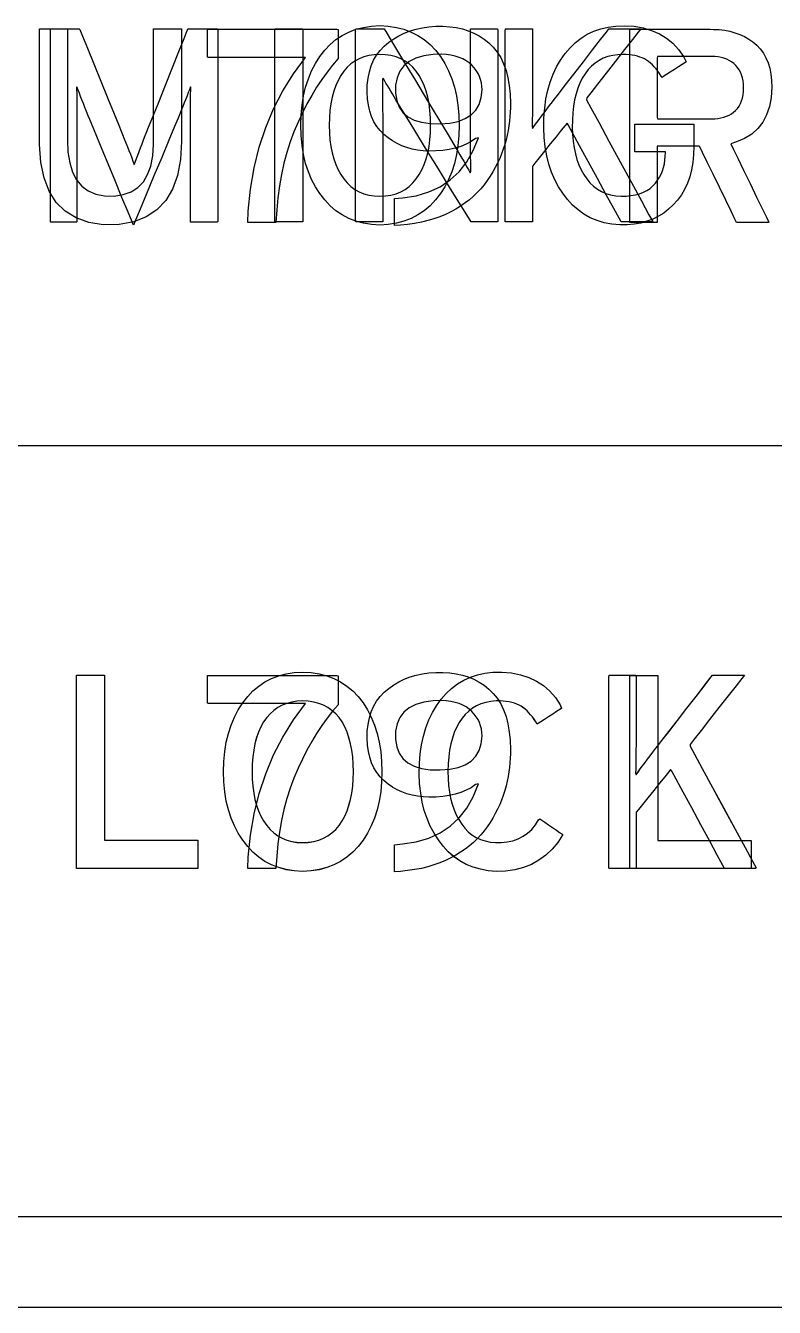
# Model space of a CAD drawing. Extents: x 1 to 47.7, y 0.2 to 35.
# Drawn here: x 23.194 to 23.57, y 8.656 to 9.301 of the extents above; entities that cross this region are included whole.
import ezdxf

# ---------------------------------------------------------------- set-up
doc = ezdxf.new("R2010")
doc.units = 0
doc.header["$MEASUREMENT"] = 0
for name, color, linetype in [('4_1__5U__UP_TO_TWO_IO_BOAR', 7, 'CONTINUOUS'), ('4_2__5U__FRONT_PANEL_W_24_', 7, 'CONTINUOUS'), ('5_1___24__TARGET_LEDS___12', 7, 'CONTINUOUS')]:
    doc.layers.add(name, color=color, linetype=linetype)

msp = doc.modelspace()

# ---------------------------------------------------------------- linework, layer by layer
at = {"layer": '4_1__5U__UP_TO_TWO_IO_BOAR'}
for points in [[(23.3509, 9.28446), (23.34803, 9.28115), (23.34526, 9.27763), (23.34259, 9.27393), (23.34001, 9.27003), (23.33754, 9.26593), (23.33516, 9.26165), (23.33288, 9.25717), (23.3307, 9.25249), (23.32861, 9.2476), (23.32672, 9.24252), (23.32504, 9.23725), (23.32358, 9.23182), (23.32233, 9.2262), (23.32131, 9.22041), (23.3205, 9.21445), (23.31991, 9.20831), (23.31954, 9.202), (23.31899, 9.202), (23.31755, 9.202), (23.31547, 9.202), (23.31305, 9.202), (23.31056, 9.202), (23.30828, 9.202), (23.30648, 9.202), (23.30545, 9.202), (23.30561, 9.20772), (23.30673, 9.21884), (23.30857, 9.22955), (23.31111, 9.23984), (23.31437, 9.24972), (23.31833, 9.25918), (23.323, 9.26823), (23.32838, 9.27686), (23.33447, 9.28507), (23.33258, 9.28507), (23.32756, 9.28507), (23.32037, 9.28507), (23.31198, 9.28507), (23.30334, 9.28507), (23.29543, 9.28507), (23.2892, 9.28507), (23.28563, 9.28507), (23.28514, 9.28522), (23.28514, 9.28624), (23.28514, 9.28802), (23.28514, 9.29028), (23.28514, 9.29275), (23.28514, 9.29515), (23.28514, 9.29721), (23.28514, 9.29864), (23.28514, 9.29918), (23.28765, 9.29918), (23.29434, 9.29918), (23.30393, 9.29918), (23.31512, 9.29918), (23.32663, 9.29918), (23.33718, 9.29918), (23.34548, 9.29918), (23.35024, 9.29918), (23.3509, 9.29903), (23.3509, 9.29797), (23.3509, 9.29611), (23.3509, 9.29375), (23.3509, 9.29117), (23.3509, 9.28867), (23.3509, 9.28653), (23.3509, 9.28503)], [(23.43761, 9.26199), (23.43757, 9.25977), (23.43747, 9.25752), (23.43729, 9.25526), (23.43704, 9.25297), (23.43672, 9.25067), (23.43633, 9.24834), (23.43586, 9.246), (23.43533, 9.24363), (23.4347, 9.24125), (23.43394, 9.23887), (23.43308, 9.23652), (23.43212, 9.23421), (23.43105, 9.23193), (23.42989, 9.22967), (23.42862, 9.22745), (23.42726, 9.22525), (23.42579, 9.22309), (23.42424, 9.22098), (23.42259, 9.21898), (23.42082, 9.21706), (23.41892, 9.21522), (23.41689, 9.21348), (23.41474, 9.21183), (23.41246, 9.21026), (23.41006, 9.20878), (23.40753, 9.20739), (23.40485, 9.20608), (23.40202, 9.2049), (23.39906, 9.20385), (23.39595, 9.20294), (23.39271, 9.20216), (23.38933, 9.20152), (23.3858, 9.20101), (23.38214, 9.20063), (23.37923, 9.20047), (23.37923, 9.20119), (23.37923, 9.20268), (23.37923, 9.20471), (23.37923, 9.20702), (23.37923, 9.20935), (23.37923, 9.21146), (23.37923, 9.21311), (23.37923, 9.21403), (23.38323, 9.21441), (23.39017, 9.2155), (23.39649, 9.21736), (23.40219, 9.22), (23.40728, 9.2234), (23.41174, 9.22756), (23.41557, 9.2325), (23.41879, 9.2382), (23.42139, 9.24468), (23.41996, 9.24427), (23.4177, 9.24274), (23.41523, 9.24141), (23.41258, 9.2403), (23.40973, 9.23941), (23.40669, 9.23872), (23.40346, 9.23825), (23.40003, 9.23799), (23.39652, 9.23794), (23.3936, 9.23807), (23.39077, 9.2384), (23.38805, 9.23893), (23.38542, 9.23966), (23.3829, 9.24059), (23.38048, 9.24172), (23.37816, 9.24304), (23.37594, 9.24457), (23.37383, 9.24629), (23.37193, 9.24822), (23.37027, 9.25037), (23.36886, 9.25272), (23.36769, 9.25527), (23.36675, 9.25804), (23.36607, 9.26101), (23.36562, 9.26419), (23.36541, 9.26758), (23.3655, 9.27117), (23.36589, 9.2746), (23.36655, 9.27782), (23.36749, 9.28082), (23.3687, 9.28362), (23.3702, 9.2862), (23.37197, 9.28857), (23.37402, 9.29073), (23.37634, 9.29268), (23.37878, 9.29444), (23.38137, 9.29599), (23.38411, 9.29731), (23.387, 9.29843), (23.39003, 9.29932), (23.39321, 9.3), (23.39653, 9.30046), (23.40001, 9.3007), (23.40357, 9.30072), (23.40697, 9.30051), (23.41023, 9.30006), (23.41334, 9.29937), (23.4163, 9.29844), (23.41911, 9.29727), (23.42178, 9.29587), (23.4243, 9.29422), (23.42667, 9.29234), (23.4289, 9.29018), (23.43089, 9.28771), (23.43262, 9.28494), (23.43409, 9.28187), (23.43531, 9.2785), (23.43627, 9.27483), (23.43697, 9.27085), (23.43742, 9.26657)], [(23.56911, 9.27013), (23.56875, 9.26497), (23.56785, 9.2603), (23.56642, 9.25612), (23.56446, 9.25243), (23.56196, 9.24923), (23.55893, 9.24652), (23.55536, 9.2443), (23.55126, 9.24257), (23.54847, 9.24152), (23.54966, 9.23907), (23.55191, 9.23443), (23.55485, 9.22834), (23.55814, 9.22155), (23.56141, 9.21479), (23.56431, 9.2088), (23.56647, 9.20433), (23.56754, 9.20212), (23.56727, 9.202), (23.56591, 9.202), (23.56375, 9.202), (23.56112, 9.202), (23.5583, 9.202), (23.55561, 9.202), (23.55335, 9.202), (23.55182, 9.202), (23.55131, 9.20201), (23.5505, 9.20368), (23.54857, 9.20767), (23.54586, 9.21325), (23.54273, 9.21971), (23.53952, 9.22633), (23.53657, 9.2324), (23.53425, 9.2372), (23.53288, 9.24001), (23.5325, 9.24045), (23.53106, 9.24045), (23.52849, 9.24045), (23.52518, 9.24045), (23.52153, 9.24045), (23.51793, 9.24045), (23.51478, 9.24045), (23.51248, 9.24045), (23.51142, 9.24045), (23.51139, 9.23948), (23.51139, 9.23606), (23.51139, 9.23084), (23.51139, 9.22455), (23.51139, 9.2179), (23.51139, 9.21161), (23.51139, 9.20639), (23.51139, 9.20297), (23.51138, 9.202), (23.51069, 9.202), (23.50919, 9.202), (23.50715, 9.202), (23.50481, 9.202), (23.50244, 9.202), (23.50029, 9.202), (23.49862, 9.202), (23.49768, 9.202), (23.49757, 9.20311), (23.49757, 9.21022), (23.49757, 9.22235), (23.49757, 9.23769), (23.49757, 9.25442), (23.49757, 9.27075), (23.49757, 9.28485), (23.49757, 9.29492), (23.49757, 9.29915), (23.49885, 9.29918), (23.50273, 9.29918), (23.50847, 9.29918), (23.51529, 9.29918), (23.52242, 9.29918), (23.5291, 9.29918), (23.53456, 9.29918), (23.53802, 9.29918), (23.53966, 9.29917), (23.54253, 9.29903), (23.5453, 9.2987), (23.54795, 9.29819), (23.55049, 9.29749), (23.55291, 9.2966), (23.55523, 9.29553), (23.55743, 9.29427), (23.55952, 9.29282), (23.56149, 9.29117), (23.56325, 9.28929), (23.56478, 9.28719), (23.56607, 9.28488), (23.56714, 9.28236), (23.56798, 9.27962), (23.56858, 9.27667), (23.56896, 9.27351)], [(23.42324, 9.2688), (23.42316, 9.27058), (23.42292, 9.27228), (23.42252, 9.27392), (23.42196, 9.27549), (23.42124, 9.27699), (23.42036, 9.27842), (23.41932, 9.27979), (23.41812, 9.28108), (23.41676, 9.28229), (23.41523, 9.28336), (23.41355, 9.28428), (23.41171, 9.28504), (23.40971, 9.28566), (23.40754, 9.28613), (23.40522, 9.28644), (23.40274, 9.28661), (23.39861, 9.28648), (23.39397, 9.28582), (23.38998, 9.28465), (23.38664, 9.28297), (23.38394, 9.28078), (23.3819, 9.27807), (23.38051, 9.27486), (23.37976, 9.27114), (23.3797, 9.26703), (23.38032, 9.26331), (23.38157, 9.2601), (23.38343, 9.2574), (23.38592, 9.25522), (23.38903, 9.25356), (23.39276, 9.25241), (23.39711, 9.25178), (23.40209, 9.25165), (23.40697, 9.25201), (23.4112, 9.25287), (23.4148, 9.25425), (23.41776, 9.25614), (23.42009, 9.25854), (23.42178, 9.26145), (23.42283, 9.26487)], [(23.55488, 9.26972), (23.55479, 9.27152), (23.55459, 9.27321), (23.55427, 9.27478), (23.55384, 9.27625), (23.55329, 9.2776), (23.55263, 9.27885), (23.55185, 9.27998), (23.55096, 9.28101), (23.54995, 9.28195), (23.54884, 9.28279), (23.54764, 9.28352), (23.54636, 9.28413), (23.54498, 9.28463), (23.54352, 9.28501), (23.54197, 9.28528), (23.54033, 9.28544), (23.53883, 9.28548), (23.53747, 9.28548), (23.53443, 9.28548), (23.53025, 9.28548), (23.52547, 9.28548), (23.52066, 9.28548), (23.51636, 9.28548), (23.51312, 9.28548), (23.51149, 9.28548), (23.51139, 9.28484), (23.51139, 9.28212), (23.51139, 9.27783), (23.51139, 9.27259), (23.51139, 9.26704), (23.51139, 9.26181), (23.51139, 9.25751), (23.51139, 9.25479), (23.51149, 9.25415), (23.51312, 9.25415), (23.51636, 9.25415), (23.52066, 9.25415), (23.52547, 9.25415), (23.53025, 9.25415), (23.53443, 9.25415), (23.53747, 9.25415), (23.53883, 9.25415), (23.5403, 9.25419), (23.54192, 9.25434), (23.54345, 9.25459), (23.54489, 9.25496), (23.54625, 9.25543), (23.54752, 9.25602), (23.54871, 9.25671), (23.54982, 9.25751), (23.55084, 9.25841), (23.55176, 9.25942), (23.55256, 9.26055), (23.55324, 9.26179), (23.5538, 9.26315), (23.55425, 9.26462), (23.55458, 9.2662), (23.55479, 9.26791)], [(23.43761, 8.93696), (23.43757, 8.93473), (23.43747, 8.93249), (23.43729, 8.93022), (23.43704, 8.92794), (23.43672, 8.92563), (23.43633, 8.92331), (23.43586, 8.92096), (23.43533, 8.9186), (23.4347, 8.91621), (23.43394, 8.91384), (23.43308, 8.91149), (23.43212, 8.90918), (23.43105, 8.90689), (23.42989, 8.90464), (23.42862, 8.90241), (23.42726, 8.90022), (23.42579, 8.89806), (23.42424, 8.89595), (23.42259, 8.89394), (23.42082, 8.89202), (23.41892, 8.89019), (23.41689, 8.88845), (23.41474, 8.88679), (23.41246, 8.88523), (23.41006, 8.88375), (23.40753, 8.88236), (23.40485, 8.88105), (23.40202, 8.87987), (23.39906, 8.87882), (23.39595, 8.87791), (23.39271, 8.87713), (23.38933, 8.87648), (23.3858, 8.87598), (23.38214, 8.8756), (23.37923, 8.87544), (23.37923, 8.87615), (23.37923, 8.87765), (23.37923, 8.87968), (23.37923, 8.88198), (23.37923, 8.88432), (23.37923, 8.88643), (23.37923, 8.88807), (23.37923, 8.88899), (23.38323, 8.88938), (23.39017, 8.89047), (23.39649, 8.89233), (23.40219, 8.89496), (23.40728, 8.89836), (23.41174, 8.90253), (23.41557, 8.90747), (23.41879, 8.91317), (23.42139, 8.91964), (23.41996, 8.91924), (23.4177, 8.9177), (23.41523, 8.91638), (23.41258, 8.91527), (23.40973, 8.91437), (23.40669, 8.91369), (23.40346, 8.91322), (23.40003, 8.91296), (23.39652, 8.91291), (23.3936, 8.91304), (23.39077, 8.91337), (23.38805, 8.9139), (23.38542, 8.91463), (23.3829, 8.91556), (23.38048, 8.91668), (23.37816, 8.91801), (23.37594, 8.91953), (23.37383, 8.92126), (23.37193, 8.92319), (23.37027, 8.92533), (23.36886, 8.92768), (23.36769, 8.93024), (23.36675, 8.93301), (23.36607, 8.93598), (23.36562, 8.93916), (23.36541, 8.94255), (23.3655, 8.94614), (23.36589, 8.94957), (23.36655, 8.95279), (23.36749, 8.95579), (23.3687, 8.95859), (23.3702, 8.96117), (23.37197, 8.96354), (23.37402, 8.9657), (23.37634, 8.96765), (23.37878, 8.96941), (23.38137, 8.97095), (23.38411, 8.97228), (23.387, 8.97339), (23.39003, 8.97429), (23.39321, 8.97496), (23.39653, 8.97542), (23.40001, 8.97567), (23.40357, 8.97569), (23.40697, 8.97548), (23.41023, 8.97503), (23.41334, 8.97434), (23.4163, 8.97341), (23.41911, 8.97224), (23.42178, 8.97083), (23.4243, 8.96919), (23.42667, 8.9673), (23.4289, 8.96514), (23.43089, 8.96268), (23.43262, 8.95991), (23.43409, 8.95684), (23.43531, 8.95347), (23.43627, 8.94979), (23.43697, 8.94582), (23.43742, 8.94154)], [(23.3509, 8.95943), (23.34803, 8.95611), (23.34526, 8.9526), (23.34259, 8.9489), (23.34001, 8.945), (23.33754, 8.9409), (23.33516, 8.93661), (23.33288, 8.93213), (23.3307, 8.92746), (23.32861, 8.92257), (23.32672, 8.91748), (23.32504, 8.91222), (23.32358, 8.90678), (23.32233, 8.90117), (23.32131, 8.89538), (23.3205, 8.88942), (23.31991, 8.88328), (23.31954, 8.87697), (23.31899, 8.87697), (23.31755, 8.87697), (23.31547, 8.87697), (23.31305, 8.87697), (23.31056, 8.87697), (23.30828, 8.87697), (23.30648, 8.87697), (23.30545, 8.87697), (23.30561, 8.88268), (23.30673, 8.89381), (23.30857, 8.90451), (23.31111, 8.91481), (23.31437, 8.92468), (23.31833, 8.93415), (23.323, 8.94319), (23.32838, 8.95183), (23.33447, 8.96004), (23.33258, 8.96004), (23.32756, 8.96004), (23.32037, 8.96004), (23.31198, 8.96004), (23.30334, 8.96004), (23.29543, 8.96004), (23.2892, 8.96004), (23.28563, 8.96004), (23.28514, 8.96018), (23.28514, 8.96121), (23.28514, 8.96299), (23.28514, 8.96525), (23.28514, 8.96772), (23.28514, 8.97012), (23.28514, 8.97217), (23.28514, 8.97361), (23.28514, 8.97415), (23.28765, 8.97415), (23.29434, 8.97415), (23.30393, 8.97415), (23.31512, 8.97415), (23.32663, 8.97415), (23.33718, 8.97415), (23.34548, 8.97415), (23.35024, 8.97415), (23.3509, 8.974), (23.3509, 8.97294), (23.3509, 8.97108), (23.3509, 8.96872), (23.3509, 8.96614), (23.3509, 8.96364), (23.3509, 8.96149), (23.3509, 8.96)], [(23.42324, 8.94377), (23.42316, 8.94554), (23.42292, 8.94725), (23.42252, 8.94889), (23.42196, 8.95046), (23.42124, 8.95196), (23.42036, 8.95339), (23.41932, 8.95475), (23.41812, 8.95605), (23.41676, 8.95726), (23.41523, 8.95833), (23.41355, 8.95924), (23.41171, 8.96001), (23.40971, 8.96063), (23.40754, 8.9611), (23.40522, 8.96141), (23.40274, 8.96158), (23.39861, 8.96145), (23.39397, 8.96079), (23.38998, 8.95962), (23.38664, 8.95794), (23.38394, 8.95574), (23.3819, 8.95304), (23.38051, 8.94983), (23.37976, 8.94611), (23.3797, 8.942), (23.38032, 8.93827), (23.38157, 8.93506), (23.38343, 8.93237), (23.38592, 8.93019), (23.38903, 8.92853), (23.39276, 8.92738), (23.39711, 8.92675), (23.40209, 8.92662), (23.40697, 8.92698), (23.4112, 8.92784), (23.4148, 8.92922), (23.41776, 8.93111), (23.42009, 8.9335), (23.42178, 8.93641), (23.42283, 8.93983)]]:
    msp.add_lwpolyline(points, close=True, dxfattribs=at)
for points in [[(23.49757, 8.87697), (23.49757, 8.97415), (23.51166, 8.97415), (23.51166, 8.89121), (23.55862, 8.89121), (23.55862, 8.87697), (23.49757, 8.87697)], [(25.35263, 8.65629), (21.57681, 8.65629)]]:
    msp.add_lwpolyline(points, dxfattribs=at)
at = {"layer": '4_2__5U__FRONT_PANEL_W_24_'}
for points in [[(23.27646, 9.20224), (23.27646, 9.20409), (23.27646, 9.20904), (23.27646, 9.21616), (23.27646, 9.22454), (23.27646, 9.23329), (23.27646, 9.24147), (23.27646, 9.24819), (23.27646, 9.25252), (23.27646, 9.25421), (23.27646, 9.25658), (23.27647, 9.25884), (23.27649, 9.26099), (23.27652, 9.26301), (23.27655, 9.26492), (23.27659, 9.26671), (23.27664, 9.26839), (23.27669, 9.26995), (23.27651, 9.27019), (23.27598, 9.26882), (23.27541, 9.26734), (23.27479, 9.26576), (23.27412, 9.26406), (23.27341, 9.26225), (23.27264, 9.26033), (23.27183, 9.25831), (23.27097, 9.25617), (23.2703, 9.25454), (23.26852, 9.25027), (23.26563, 9.24336), (23.26204, 9.23477), (23.25816, 9.22549), (23.25439, 9.21647), (23.25114, 9.2087), (23.24881, 9.20313), (23.24781, 9.20075), (23.24715, 9.20229), (23.24511, 9.20723), (23.24207, 9.2146), (23.23842, 9.22343), (23.23458, 9.23274), (23.23093, 9.24156), (23.22789, 9.24893), (23.22585, 9.25387), (23.2251, 9.25569), (23.22425, 9.25784), (23.22343, 9.25989), (23.22266, 9.26183), (23.22194, 9.26367), (23.22126, 9.26539), (23.22062, 9.267), (23.22003, 9.2685), (23.21948, 9.2699), (23.21916, 9.27028), (23.21922, 9.26875), (23.21927, 9.2671), (23.21931, 9.26533), (23.21935, 9.26345), (23.21937, 9.26145), (23.21939, 9.25933), (23.21941, 9.2571), (23.21941, 9.25474), (23.21941, 9.25307), (23.21941, 9.24939), (23.21941, 9.24312), (23.21941, 9.23519), (23.21941, 9.22649), (23.21941, 9.21794), (23.21941, 9.21046), (23.21941, 9.20496), (23.21941, 9.20234), (23.21912, 9.20224), (23.218, 9.20224), (23.21627, 9.20224), (23.21415, 9.20224), (23.2119, 9.20224), (23.20973, 9.20224), (23.20789, 9.20224), (23.20661, 9.20224), (23.20614, 9.20224), (23.20614, 9.20574), (23.20614, 9.21509), (23.20614, 9.22855), (23.20614, 9.24441), (23.20614, 9.26094), (23.20614, 9.27642), (23.20614, 9.28912), (23.20614, 9.29731), (23.20616, 9.29947), (23.20691, 9.29947), (23.20847, 9.29947), (23.21059, 9.29947), (23.21301, 9.29947), (23.21547, 9.29947), (23.21772, 9.29947), (23.2195, 9.29947), (23.22054, 9.29947), (23.22087, 9.29908), (23.22223, 9.29572), (23.2247, 9.28965), (23.2279, 9.2818), (23.23145, 9.27308), (23.23497, 9.26441), (23.23811, 9.25671), (23.24047, 9.2509), (23.24169, 9.2479), (23.24238, 9.24625), (23.24324, 9.24416), (23.24407, 9.24212), (23.24485, 9.24015), (23.24559, 9.23823), (23.24629, 9.23638), (23.24695, 9.23458), (23.24757, 9.23284), (23.24815, 9.23117), (23.24872, 9.23244), (23.24933, 9.23414), (23.24997, 9.23591), (23.25066, 9.23774), (23.25138, 9.23965), (23.25215, 9.24161), (23.25295, 9.24365), (23.2538, 9.24575), (23.25459, 9.24771), (23.25549, 9.24996), (23.25759, 9.25523), (23.26053, 9.26259), (23.26394, 9.27112), (23.26745, 9.27991), (23.27069, 9.28803), (23.2733, 9.29457), (23.27492, 9.29861), (23.27532, 9.29947), (23.27619, 9.29947), (23.27788, 9.29947), (23.28011, 9.29947), (23.28263, 9.29947), (23.28516, 9.29947), (23.28744, 9.29947), (23.2892, 9.29947), (23.29017, 9.29947), (23.29028, 9.29835), (23.29028, 9.29139), (23.29028, 9.27954), (23.29028, 9.26453), (23.29028, 9.24809), (23.29028, 9.23193), (23.29028, 9.21778), (23.29028, 9.20737), (23.29028, 9.20243), (23.28998, 9.20224), (23.28881, 9.20224), (23.28701, 9.20224), (23.2848, 9.20224), (23.28245, 9.20224), (23.2802, 9.20224), (23.27828, 9.20224), (23.27695, 9.20224)], [(23.41772, 9.20228), (23.41635, 9.20451), (23.4127, 9.21044), (23.40744, 9.21898), (23.40126, 9.22902), (23.39483, 9.23946), (23.38885, 9.24918), (23.38398, 9.25709), (23.38091, 9.26208), (23.37993, 9.26368), (23.37902, 9.26521), (23.37813, 9.26669), (23.37728, 9.26813), (23.37645, 9.26952), (23.37566, 9.27087), (23.37489, 9.27218), (23.37416, 9.27344), (23.37345, 9.27466), (23.37316, 9.27387), (23.37316, 9.27154), (23.37317, 9.26913), (23.37318, 9.26664), (23.37319, 9.26408), (23.37321, 9.26144), (23.37323, 9.25873), (23.37326, 9.25594), (23.37329, 9.25307), (23.37329, 9.25129), (23.37329, 9.24677), (23.37329, 9.23996), (23.37329, 9.23179), (23.37329, 9.22315), (23.37329, 9.21498), (23.37329, 9.20817), (23.37329, 9.20365), (23.37328, 9.20228), (23.37265, 9.20228), (23.37122, 9.20228), (23.36923, 9.20228), (23.36695, 9.20228), (23.36462, 9.20228), (23.36248, 9.20228), (23.36078, 9.20228), (23.35977, 9.20228), (23.35961, 9.20297), (23.35961, 9.20926), (23.35961, 9.22072), (23.35961, 9.23558), (23.35961, 9.25207), (23.35961, 9.26844), (23.35961, 9.28292), (23.35961, 9.29374), (23.35961, 9.29916), (23.35988, 9.29947), (23.36106, 9.29947), (23.36292, 9.29947), (23.36521, 9.29947), (23.36768, 9.29947), (23.37004, 9.29947), (23.37206, 9.29947), (23.37346, 9.29947), (23.37398, 9.29947), (23.37529, 9.2973), (23.37877, 9.29153), (23.38379, 9.28322), (23.38968, 9.27345), (23.39581, 9.26329), (23.40152, 9.25383), (23.40616, 9.24614), (23.40909, 9.24128), (23.41008, 9.23963), (23.41113, 9.23782), (23.41214, 9.23608), (23.4131, 9.2344), (23.41402, 9.23278), (23.4149, 9.23123), (23.41574, 9.22973), (23.41653, 9.2283), (23.41728, 9.22694), (23.41757, 9.22772), (23.41754, 9.23013), (23.41752, 9.2326), (23.4175, 9.23515), (23.41748, 9.23776), (23.41747, 9.24044), (23.41746, 9.24319), (23.41746, 9.24601), (23.41745, 9.24889), (23.41745, 9.25067), (23.41745, 9.25517), (23.41745, 9.26195), (23.41745, 9.27009), (23.41745, 9.27868), (23.41745, 9.28683), (23.41745, 9.2936), (23.41745, 9.29811), (23.41746, 9.29947), (23.4181, 9.29947), (23.41953, 9.29947), (23.42151, 9.29947), (23.42379, 9.29947), (23.42613, 9.29947), (23.42827, 9.29947), (23.42996, 9.29947), (23.43097, 9.29947), (23.43114, 9.29878), (23.43114, 9.29249), (23.43114, 9.28103), (23.43114, 9.26617), (23.43114, 9.24968), (23.43114, 9.23331), (23.43114, 9.21883), (23.43114, 9.20801), (23.43114, 9.20259), (23.43088, 9.20228), (23.42978, 9.20228), (23.42804, 9.20228), (23.4259, 9.20228), (23.42361, 9.20228), (23.42139, 9.20228), (23.41951, 9.20228), (23.41821, 9.20228)], [(23.52988, 9.24032), (23.52972, 9.23615), (23.52932, 9.23221), (23.52866, 9.22849), (23.52776, 9.22499), (23.5266, 9.22172), (23.52519, 9.21867), (23.52353, 9.21585), (23.52163, 9.21325), (23.51947, 9.21086), (23.51714, 9.20869), (23.51464, 9.20677), (23.51199, 9.20512), (23.50917, 9.20373), (23.5062, 9.20261), (23.50306, 9.20174), (23.49976, 9.20114), (23.4963, 9.2008), (23.4925, 9.20078), (23.48849, 9.20116), (23.48469, 9.2019), (23.48109, 9.20297), (23.47771, 9.2044), (23.47452, 9.20617), (23.47155, 9.2083), (23.46878, 9.21077), (23.46622, 9.21358), (23.46383, 9.21669), (23.46168, 9.22), (23.4598, 9.22354), (23.4582, 9.22732), (23.45687, 9.23133), (23.45581, 9.23557), (23.45503, 9.24005), (23.45453, 9.24476), (23.45429, 9.2497), (23.45438, 9.25474), (23.45476, 9.25956), (23.45541, 9.26416), (23.45633, 9.26853), (23.45753, 9.27268), (23.459, 9.27659), (23.46075, 9.28028), (23.46277, 9.28374), (23.46507, 9.28697), (23.46754, 9.28991), (23.47021, 9.29251), (23.47308, 9.29476), (23.47617, 9.29667), (23.47946, 9.29823), (23.48296, 9.29945), (23.48666, 9.30032), (23.49057, 9.30085), (23.49482, 9.30102), (23.49976, 9.30069), (23.50435, 9.2999), (23.50859, 9.29865), (23.51248, 9.29694), (23.51603, 9.29477), (23.51923, 9.29214), (23.52209, 9.28904), (23.5246, 9.28549), (23.52602, 9.28283), (23.52531, 9.28237), (23.52393, 9.28149), (23.52211, 9.28032), (23.52005, 9.279), (23.51797, 9.27767), (23.5161, 9.27647), (23.51464, 9.27554), (23.51382, 9.27501), (23.5133, 9.27564), (23.51249, 9.27692), (23.51164, 9.27812), (23.51078, 9.27924), (23.50988, 9.28029), (23.50897, 9.28125), (23.50802, 9.28214), (23.50705, 9.28295), (23.50606, 9.28367), (23.50501, 9.28428), (23.50389, 9.2848), (23.5027, 9.28525), (23.50145, 9.28563), (23.50013, 9.28594), (23.49875, 9.28619), (23.49731, 9.28636), (23.4958, 9.28647), (23.49423, 9.28651), (23.4916, 9.28639), (23.489, 9.28603), (23.48656, 9.28543), (23.48427, 9.2846), (23.48213, 9.28353), (23.48014, 9.28222), (23.4783, 9.28067), (23.47661, 9.27889), (23.47507, 9.27687), (23.47368, 9.27459), (23.47246, 9.27214), (23.47141, 9.2695), (23.47052, 9.26668), (23.46981, 9.26368), (23.46927, 9.26049), (23.46889, 9.25712), (23.46868, 9.25356), (23.46865, 9.24985), (23.46878, 9.24626), (23.46908, 9.24285), (23.46956, 9.23962), (23.4702, 9.23656), (23.47101, 9.23369), (23.47199, 9.231), (23.47314, 9.22849), (23.47445, 9.22616), (23.47593, 9.22399), (23.47756, 9.22201), (23.47934, 9.22029), (23.48126, 9.21882), (23.48334, 9.2176), (23.48557, 9.21664), (23.48795, 9.21592), (23.49048, 9.21546), (23.49316, 9.21525), (23.49578, 9.2153), (23.49819, 9.21554), (23.50043, 9.21594), (23.50251, 9.2165), (23.50443, 9.21722), (23.50619, 9.21811), (23.50779, 9.21916), (23.50922, 9.22038), (23.51049, 9.22175), (23.51155, 9.22323), (23.51249, 9.22477), (23.5133, 9.22637), (23.51398, 9.22803), (23.51454, 9.22975), (23.51497, 9.23153), (23.51528, 9.23337), (23.51546, 9.23527), (23.51552, 9.23714), (23.51552, 9.23716), (23.51552, 9.2372), (23.51552, 9.23725), (23.51552, 9.23732), (23.51552, 9.23739), (23.51552, 9.23745), (23.51552, 9.23751), (23.51552, 9.23754), (23.51548, 9.23755), (23.51469, 9.23755), (23.51304, 9.23755), (23.51081, 9.23755), (23.50826, 9.23755), (23.50567, 9.23755), (23.5033, 9.23755), (23.50143, 9.23755), (23.50032, 9.23755), (23.50014, 9.23764), (23.50014, 9.23853), (23.50014, 9.24015), (23.50014, 9.24225), (23.50014, 9.24459), (23.50014, 9.24693), (23.50014, 9.24901), (23.50014, 9.2506), (23.50014, 9.25144), (23.50056, 9.25152), (23.50278, 9.25152), (23.50646, 9.25152), (23.51107, 9.25152), (23.51609, 9.25152), (23.521, 9.25152), (23.52528, 9.25152), (23.5284, 9.25152), (23.52984, 9.25152), (23.52988, 9.25125), (23.52988, 9.2503), (23.52988, 9.24883), (23.52988, 9.24705), (23.52988, 9.24515), (23.52988, 9.24333), (23.52988, 9.24179), (23.52988, 9.24072)], [(23.37288, 8.92574), (23.37271, 8.92057), (23.37225, 8.91564), (23.3715, 8.91097), (23.37046, 8.90654), (23.36914, 8.90237), (23.36753, 8.89845), (23.36563, 8.89477), (23.36344, 8.89135), (23.36096, 8.88815), (23.35822, 8.88527), (23.35526, 8.88276), (23.35209, 8.88063), (23.3487, 8.87887), (23.34508, 8.87748), (23.34126, 8.87646), (23.33721, 8.87582), (23.33295, 8.87556), (23.32872, 8.87582), (23.32471, 8.87646), (23.32092, 8.87748), (23.31735, 8.87887), (23.31401, 8.88063), (23.31088, 8.88276), (23.30798, 8.88527), (23.30531, 8.88815), (23.30282, 8.89135), (23.30058, 8.89477), (23.29863, 8.89845), (23.29698, 8.90237), (23.29563, 8.90654), (23.29456, 8.91097), (23.2938, 8.91564), (23.29332, 8.92057), (23.29315, 8.92574), (23.29332, 8.93092), (23.2938, 8.93585), (23.29456, 8.94054), (23.29563, 8.94498), (23.29698, 8.94918), (23.29863, 8.95314), (23.30058, 8.95685), (23.30282, 8.96031), (23.30531, 8.96351), (23.30798, 8.96635), (23.31088, 8.96882), (23.31401, 8.97092), (23.31735, 8.97265), (23.32092, 8.974), (23.32471, 8.97499), (23.32872, 8.97561), (23.33295, 8.97586), (23.33721, 8.97561), (23.34126, 8.97499), (23.34508, 8.974), (23.3487, 8.97265), (23.35209, 8.97092), (23.35526, 8.96882), (23.35822, 8.96635), (23.36096, 8.96351), (23.36344, 8.96031), (23.36563, 8.95685), (23.36753, 8.95314), (23.36914, 8.94918), (23.37046, 8.94498), (23.3715, 8.94054), (23.37225, 8.93585), (23.37271, 8.93092)], [(23.46384, 8.89414), (23.4613, 8.89019), (23.45845, 8.88672), (23.45531, 8.88372), (23.45186, 8.88118), (23.44811, 8.87912), (23.44406, 8.87752), (23.4397, 8.8764), (23.43505, 8.87574), (23.43032, 8.87559), (23.42626, 8.87594), (23.4224, 8.87664), (23.41875, 8.8777), (23.41531, 8.87911), (23.41209, 8.88087), (23.40907, 8.88299), (23.40626, 8.88546), (23.40367, 8.88829), (23.40125, 8.89141), (23.39907, 8.89474), (23.39717, 8.89832), (23.39555, 8.90212), (23.3942, 8.90617), (23.39314, 8.91045), (23.39236, 8.91497), (23.39185, 8.91972), (23.39163, 8.92471), (23.39173, 8.92979), (23.39212, 8.93465), (23.39279, 8.93927), (23.39375, 8.94367), (23.39498, 8.94783), (23.39649, 8.95176), (23.39828, 8.95546), (23.40034, 8.95893), (23.40269, 8.96216), (23.4052, 8.96509), (23.40792, 8.96766), (23.41085, 8.96988), (23.414, 8.97175), (23.41735, 8.97328), (23.42091, 8.97445), (23.42469, 8.97527), (23.42867, 8.97574), (23.43316, 8.97582), (23.43807, 8.9754), (23.44263, 8.97451), (23.44684, 8.97315), (23.45069, 8.97132), (23.45419, 8.96903), (23.45734, 8.96627), (23.46013, 8.96304), (23.46257, 8.95933), (23.46328, 8.95761), (23.46234, 8.95701), (23.46078, 8.95601), (23.45883, 8.95474), (23.4567, 8.95337), (23.45462, 8.95203), (23.45283, 8.95087), (23.45153, 8.95004), (23.45096, 8.94967), (23.45026, 8.95082), (23.44943, 8.95208), (23.44858, 8.95326), (23.4477, 8.95436), (23.44681, 8.95538), (23.44589, 8.95632), (23.44495, 8.95717), (23.44398, 8.95795), (23.44299, 8.95865), (23.44189, 8.95924), (23.44073, 8.95976), (23.43951, 8.9602), (23.43822, 8.96057), (23.43686, 8.96087), (23.43544, 8.9611), (23.43395, 8.96125), (23.43239, 8.96133), (23.43031, 8.96131), (23.42762, 8.96107), (23.42509, 8.96058), (23.42271, 8.95986), (23.42049, 8.95889), (23.41843, 8.95768), (23.41652, 8.95623), (23.41478, 8.95454), (23.41319, 8.9526), (23.41173, 8.95041), (23.41042, 8.94801), (23.40929, 8.94543), (23.40833, 8.94265), (23.40754, 8.9397), (23.40692, 8.93655), (23.40648, 8.93322), (23.40621, 8.9297), (23.40611, 8.92599), (23.40619, 8.92231), (23.40644, 8.9188), (23.40686, 8.91548), (23.40745, 8.91235), (23.40821, 8.90939), (23.40915, 8.90662), (23.41026, 8.90404), (23.41154, 8.90164), (23.41299, 8.89941), (23.41456, 8.89734), (23.41628, 8.89554), (23.41817, 8.89399), (23.42021, 8.8927), (23.42241, 8.89167), (23.42476, 8.89089), (23.42727, 8.89037), (23.42994, 8.89011), (23.43292, 8.8901), (23.43596, 8.89041), (23.43881, 8.89104), (23.44146, 8.89198), (23.44391, 8.89324), (23.44616, 8.89483), (23.44822, 8.89673), (23.45007, 8.89895), (23.45173, 8.90149), (23.45238, 8.90206), (23.45334, 8.90139), (23.45486, 8.90034), (23.45673, 8.89905), (23.45873, 8.89767), (23.46065, 8.89634), (23.46228, 8.89522), (23.46342, 8.89443)], [(23.54525, 8.87712), (23.54427, 8.87893), (23.54163, 8.88378), (23.53784, 8.89076), (23.53338, 8.89897), (23.52874, 8.9075), (23.52442, 8.91545), (23.52091, 8.92191), (23.5187, 8.92598), (23.51813, 8.92687), (23.51715, 8.92565), (23.51521, 8.92323), (23.5126, 8.91999), (23.50966, 8.91632), (23.50669, 8.91263), (23.50402, 8.90931), (23.50196, 8.90674), (23.50083, 8.90533), (23.50071, 8.90483), (23.50071, 8.90277), (23.50071, 8.89929), (23.50071, 8.8949), (23.50071, 8.89011), (23.50071, 8.88543), (23.50071, 8.88137), (23.50071, 8.87844), (23.50071, 8.87714), (23.50033, 8.87712), (23.49911, 8.87712), (23.49726, 8.87712), (23.49504, 8.87712), (23.4927, 8.87712), (23.49048, 8.87712), (23.48863, 8.87712), (23.4874, 8.87712), (23.48703, 8.87719), (23.48703, 8.88169), (23.48703, 8.89185), (23.48703, 8.90592), (23.48703, 8.92212), (23.48703, 8.93871), (23.48703, 8.95391), (23.48703, 8.96596), (23.48703, 8.9731), (23.48713, 8.9743), (23.48802, 8.9743), (23.48963, 8.9743), (23.49172, 8.9743), (23.49404, 8.9743), (23.49635, 8.9743), (23.49839, 8.9743), (23.49991, 8.9743), (23.50068, 8.9743), (23.50072, 8.97366), (23.50072, 8.97094), (23.50072, 8.96661), (23.50072, 8.9613), (23.50072, 8.95559), (23.50072, 8.9501), (23.50072, 8.94543), (23.50072, 8.94219), (23.50072, 8.94097), (23.50072, 8.93891), (23.5007, 8.93688), (23.50069, 8.93486), (23.50066, 8.93286), (23.50063, 8.93089), (23.50059, 8.92893), (23.50054, 8.927), (23.50049, 8.92509), (23.50073, 8.92414), (23.50178, 8.92559), (23.50287, 8.92711), (23.50403, 8.92868), (23.50525, 8.93032), (23.50653, 8.93202), (23.50786, 8.93378), (23.50926, 8.93561), (23.51071, 8.9375), (23.5117, 8.93877), (23.51374, 8.94141), (23.5172, 8.94588), (23.52156, 8.9515), (23.52631, 8.95764), (23.53095, 8.96364), (23.53499, 8.96884), (23.5379, 8.9726), (23.53919, 8.97427), (23.53965, 8.9743), (23.54109, 8.9743), (23.54325, 8.9743), (23.54585, 8.9743), (23.5486, 8.9743), (23.5512, 8.9743), (23.55337, 8.9743), (23.55481, 8.9743), (23.55522, 8.97427), (23.55394, 8.97264), (23.55106, 8.96895), (23.54706, 8.96385), (23.54246, 8.95796), (23.53775, 8.95195), (23.53344, 8.94643), (23.53002, 8.94206), (23.52799, 8.93947), (23.52789, 8.9386), (23.53006, 8.93459), (23.53403, 8.92729), (23.53917, 8.91782), (23.54488, 8.90731), (23.55055, 8.89689), (23.55556, 8.88766), (23.55931, 8.88076), (23.56119, 8.87731), (23.56099, 8.87712), (23.55968, 8.87712), (23.55759, 8.87712), (23.55504, 8.87712), (23.55229, 8.87712), (23.54965, 8.87712), (23.5474, 8.87712), (23.54584, 8.87712)], [(23.35852, 8.92574), (23.35843, 8.92956), (23.35816, 8.93318), (23.35772, 8.9366), (23.35709, 8.93983), (23.35629, 8.94286), (23.35531, 8.94569), (23.35415, 8.94832), (23.35281, 8.95076), (23.35129, 8.95297), (23.34959, 8.95491), (23.34772, 8.95659), (23.34568, 8.95802), (23.34347, 8.95919), (23.3411, 8.96011), (23.33855, 8.96078), (23.33583, 8.96119), (23.33295, 8.96134), (23.33012, 8.96119), (23.32745, 8.96078), (23.32495, 8.96011), (23.32261, 8.95919), (23.32043, 8.95802), (23.31842, 8.95659), (23.31656, 8.95491), (23.31487, 8.95297), (23.31333, 8.95076), (23.31197, 8.94832), (23.31078, 8.94569), (23.30978, 8.94286), (23.30896, 8.93983), (23.30833, 8.9366), (23.30787, 8.93318), (23.3076, 8.92956), (23.30751, 8.92574), (23.3076, 8.92197), (23.30787, 8.91839), (23.30833, 8.915), (23.30896, 8.91181), (23.30978, 8.90881), (23.31078, 8.90601), (23.31197, 8.9034), (23.31333, 8.90098), (23.31487, 8.89873), (23.31656, 8.8967), (23.31842, 8.89494), (23.32043, 8.89345), (23.32261, 8.89223), (23.32495, 8.89129), (23.32745, 8.89061), (23.33012, 8.8902), (23.33295, 8.89007), (23.33583, 8.8902), (23.33855, 8.89061), (23.3411, 8.89129), (23.34347, 8.89223), (23.34568, 8.89345), (23.34772, 8.89494), (23.34959, 8.8967), (23.35129, 8.89873), (23.35281, 8.90098), (23.35415, 8.9034), (23.35531, 8.90601), (23.35629, 8.90881), (23.35709, 8.91181), (23.35772, 8.915), (23.35816, 8.91839), (23.35843, 8.92197)]]:
    msp.add_lwpolyline(points, close=True, dxfattribs=at)
for points in [[(23.31898, 9.20228), (23.31898, 9.29947), (23.33308, 9.29947), (23.33308, 9.20228), (23.31898, 9.20228)], [(22.56645, 9.08989), (23.94141, 9.08989)], [(23.21916, 8.87712), (23.21916, 8.9743), (23.23325, 8.9743), (23.23325, 8.89136), (23.28021, 8.89136), (23.28021, 8.87712), (23.21916, 8.87712)], [(25.35207, 8.70187), (19.77626, 8.70187)]]:
    msp.add_lwpolyline(points, dxfattribs=at)
at = {"layer": '5_1___24__TARGET_LEDS___12'}
for points in [[(23.27204, 9.24281), (23.27148, 9.23369), (23.26997, 9.22568), (23.26749, 9.21879), (23.26405, 9.21301), (23.25966, 9.20834), (23.2543, 9.20478), (23.24798, 9.20234), (23.24071, 9.201), (23.23268, 9.20088), (23.22534, 9.20203), (23.21895, 9.20429), (23.2135, 9.20766), (23.20901, 9.21214), (23.20547, 9.21774), (23.20287, 9.22445), (23.20123, 9.23227), (23.20053, 9.2412), (23.20051, 9.2445), (23.20051, 9.2495), (23.20051, 9.25716), (23.20051, 9.26641), (23.20051, 9.27619), (23.20051, 9.28545), (23.20051, 9.29311), (23.20051, 9.29811), (23.20053, 9.29948), (23.20125, 9.29948), (23.2028, 9.29948), (23.20491, 9.29948), (23.20731, 9.29948), (23.20973, 9.29948), (23.21192, 9.29948), (23.2136, 9.29948), (23.21451, 9.29948), (23.2146, 9.2987), (23.2146, 9.29439), (23.2146, 9.28722), (23.2146, 9.27825), (23.2146, 9.26855), (23.2146, 9.25917), (23.2146, 9.25115), (23.2146, 9.24557), (23.2146, 9.24348), (23.21489, 9.23733), (23.21576, 9.23194), (23.21722, 9.22731), (23.21926, 9.22342), (23.22188, 9.22029), (23.22509, 9.21791), (23.22887, 9.21629), (23.23324, 9.21541), (23.23814, 9.21533), (23.2427, 9.21603), (23.24667, 9.21746), (23.25004, 9.21961), (23.25282, 9.22249), (23.25499, 9.2261), (23.25657, 9.23043), (23.25756, 9.23549), (23.25794, 9.24128), (23.25795, 9.24391), (23.25795, 9.24897), (23.25795, 9.25671), (23.25795, 9.26606), (23.25795, 9.27595), (23.25795, 9.2853), (23.25795, 9.29304), (23.25795, 9.29809), (23.25797, 9.29948), (23.25869, 9.29948), (23.26024, 9.29948), (23.26235, 9.29948), (23.26475, 9.29948), (23.26717, 9.29948), (23.26936, 9.29948), (23.27104, 9.29948), (23.27195, 9.29948), (23.27204, 9.29869), (23.27204, 9.29432), (23.27204, 9.28707), (23.27204, 9.278), (23.27204, 9.26818), (23.27204, 9.25869), (23.27204, 9.25058), (23.27204, 9.24493)], [(23.41174, 9.25092), (23.41157, 9.24575), (23.41111, 9.24082), (23.41036, 9.23615), (23.40932, 9.23173), (23.408, 9.22755), (23.40639, 9.22363), (23.40449, 9.21995), (23.4023, 9.21653), (23.39982, 9.21333), (23.39708, 9.21045), (23.39412, 9.20794), (23.39095, 9.20581), (23.38755, 9.20405), (23.38394, 9.20266), (23.38012, 9.20165), (23.37607, 9.20101), (23.37181, 9.20074), (23.36757, 9.20101), (23.36356, 9.20165), (23.35978, 9.20266), (23.35621, 9.20405), (23.35287, 9.20581), (23.34974, 9.20794), (23.34684, 9.21045), (23.34416, 9.21333), (23.34168, 9.21653), (23.33944, 9.21995), (23.33749, 9.22363), (23.33584, 9.22755), (23.33448, 9.23173), (23.33342, 9.23615), (23.33266, 9.24082), (23.33218, 9.24575), (23.332, 9.25092), (23.33218, 9.2561), (23.33266, 9.26103), (23.33342, 9.26572), (23.33448, 9.27016), (23.33584, 9.27436), (23.33749, 9.27832), (23.33944, 9.28203), (23.34168, 9.2855), (23.34416, 9.28869), (23.34684, 9.29153), (23.34974, 9.294), (23.35287, 9.2961), (23.35621, 9.29783), (23.35978, 9.29919), (23.36356, 9.30017), (23.36757, 9.30079), (23.37181, 9.30104), (23.37607, 9.30079), (23.38012, 9.30017), (23.38394, 9.29919), (23.38755, 9.29783), (23.39095, 9.2961), (23.39412, 9.294), (23.39708, 9.29153), (23.39982, 9.28869), (23.4023, 9.2855), (23.40449, 9.28203), (23.40639, 9.27832), (23.408, 9.27436), (23.40932, 9.27016), (23.41036, 9.26572), (23.41111, 9.26103), (23.41157, 9.2561)], [(23.49317, 9.2023), (23.49218, 9.20412), (23.48955, 9.20897), (23.48575, 9.21595), (23.4813, 9.22415), (23.47666, 9.23268), (23.47234, 9.24063), (23.46883, 9.24709), (23.46661, 9.25117), (23.46604, 9.25205), (23.46507, 9.25083), (23.46312, 9.24841), (23.46052, 9.24517), (23.45758, 9.24151), (23.45461, 9.23781), (23.45194, 9.23449), (23.44988, 9.23192), (23.44874, 9.23051), (23.44862, 9.23001), (23.44862, 9.22795), (23.44862, 9.22447), (23.44862, 9.22008), (23.44862, 9.21529), (23.44862, 9.21062), (23.44862, 9.20655), (23.44862, 9.20362), (23.44862, 9.20232), (23.44825, 9.2023), (23.44702, 9.2023), (23.44518, 9.2023), (23.44296, 9.2023), (23.44061, 9.2023), (23.4384, 9.2023), (23.43655, 9.2023), (23.43532, 9.2023), (23.43495, 9.20238), (23.43495, 9.20687), (23.43495, 9.21704), (23.43495, 9.2311), (23.43495, 9.24731), (23.43495, 9.26389), (23.43495, 9.27909), (23.43495, 9.29114), (23.43495, 9.29828), (23.43505, 9.29948), (23.43593, 9.29948), (23.43755, 9.29948), (23.43964, 9.29948), (23.44196, 9.29948), (23.44427, 9.29948), (23.4463, 9.29948), (23.44783, 9.29948), (23.44859, 9.29948), (23.44864, 9.29884), (23.44864, 9.29612), (23.44864, 9.29179), (23.44864, 9.28648), (23.44864, 9.28077), (23.44864, 9.27528), (23.44864, 9.27061), (23.44864, 9.26737), (23.44864, 9.26615), (23.44863, 9.2641), (23.44862, 9.26206), (23.4486, 9.26004), (23.44858, 9.25804), (23.44855, 9.25607), (23.44851, 9.25411), (23.44846, 9.25218), (23.44841, 9.25027), (23.44865, 9.24932), (23.44969, 9.25077), (23.45079, 9.25228), (23.45195, 9.25386), (23.45317, 9.2555), (23.45444, 9.2572), (23.45578, 9.25896), (23.45717, 9.26079), (23.45863, 9.26268), (23.45961, 9.26395), (23.46166, 9.2666), (23.46511, 9.27106), (23.46947, 9.27668), (23.47423, 9.28282), (23.47887, 9.28882), (23.4829, 9.29402), (23.48582, 9.29779), (23.48711, 9.29945), (23.48756, 9.29948), (23.489, 9.29948), (23.49117, 9.29948), (23.49377, 9.29948), (23.49652, 9.29948), (23.49912, 9.29948), (23.50129, 9.29948), (23.50273, 9.29948), (23.50314, 9.29945), (23.50186, 9.29782), (23.49898, 9.29413), (23.49498, 9.28903), (23.49038, 9.28315), (23.48567, 9.27713), (23.48136, 9.27161), (23.47793, 9.26724), (23.47591, 9.26465), (23.4758, 9.26378), (23.47798, 9.25977), (23.48195, 9.25247), (23.48709, 9.243), (23.4928, 9.23249), (23.49847, 9.22207), (23.50348, 9.21284), (23.50723, 9.20594), (23.5091, 9.20249), (23.5089, 9.2023), (23.50759, 9.2023), (23.50551, 9.2023), (23.50295, 9.2023), (23.50021, 9.2023), (23.49756, 9.2023), (23.49532, 9.2023), (23.49376, 9.2023)], [(23.39738, 9.25092), (23.39729, 9.25474), (23.39702, 9.25836), (23.39658, 9.26178), (23.39595, 9.26501), (23.39515, 9.26804), (23.39417, 9.27087), (23.39301, 9.2735), (23.39167, 9.27594), (23.39015, 9.27815), (23.38845, 9.28009), (23.38658, 9.28177), (23.38454, 9.2832), (23.38233, 9.28437), (23.37995, 9.28529), (23.37741, 9.28596), (23.37469, 9.28637), (23.37181, 9.28653), (23.36898, 9.28637), (23.36631, 9.28596), (23.36381, 9.28529), (23.36147, 9.28437), (23.35929, 9.2832), (23.35727, 9.28177), (23.35542, 9.28009), (23.35373, 9.27815), (23.35219, 9.27594), (23.35082, 9.2735), (23.34964, 9.27087), (23.34864, 9.26804), (23.34782, 9.26501), (23.34719, 9.26178), (23.34673, 9.25836), (23.34646, 9.25474), (23.34637, 9.25092), (23.34646, 9.24715), (23.34673, 9.24357), (23.34719, 9.24019), (23.34782, 9.23699), (23.34864, 9.234), (23.34964, 9.23119), (23.35082, 9.22858), (23.35219, 9.22616), (23.35373, 9.22391), (23.35542, 9.22188), (23.35727, 9.22012), (23.35929, 9.21863), (23.36147, 9.21741), (23.36381, 9.21647), (23.36631, 9.21579), (23.36898, 9.21539), (23.37181, 9.21525), (23.37469, 9.21539), (23.37741, 9.21579), (23.37995, 9.21647), (23.38233, 9.21741), (23.38454, 9.21863), (23.38658, 9.22012), (23.38845, 9.22188), (23.39015, 9.22391), (23.39167, 9.22616), (23.39301, 9.22858), (23.39417, 9.23119), (23.39515, 9.234), (23.39595, 9.23699), (23.39658, 9.24019), (23.39702, 9.24357), (23.39729, 9.24715)], [(23.37288, 8.92575), (23.37271, 8.92058), (23.37225, 8.91566), (23.3715, 8.91098), (23.37046, 8.90656), (23.36914, 8.90238), (23.36753, 8.89846), (23.36563, 8.89479), (23.36344, 8.89136), (23.36096, 8.88816), (23.35822, 8.88528), (23.35526, 8.88277), (23.35209, 8.88064), (23.3487, 8.87888), (23.34508, 8.87749), (23.34126, 8.87648), (23.33721, 8.87584), (23.33295, 8.87557), (23.32872, 8.87584), (23.32471, 8.87648), (23.32092, 8.87749), (23.31735, 8.87888), (23.31401, 8.88064), (23.31088, 8.88277), (23.30798, 8.88528), (23.30531, 8.88816), (23.30282, 8.89136), (23.30058, 8.89479), (23.29863, 8.89846), (23.29698, 8.90238), (23.29563, 8.90656), (23.29456, 8.91098), (23.2938, 8.91566), (23.29332, 8.92058), (23.29315, 8.92575), (23.29332, 8.93093), (23.2938, 8.93586), (23.29456, 8.94055), (23.29563, 8.945), (23.29698, 8.9492), (23.29863, 8.95315), (23.30058, 8.95686), (23.30282, 8.96033), (23.30531, 8.96353), (23.30798, 8.96636), (23.31088, 8.96883), (23.31401, 8.97093), (23.31735, 8.97266), (23.32092, 8.97402), (23.32471, 8.97501), (23.32872, 8.97562), (23.33295, 8.97587), (23.33721, 8.97562), (23.34126, 8.97501), (23.34508, 8.97402), (23.3487, 8.97266), (23.35209, 8.97093), (23.35526, 8.96883), (23.35822, 8.96636), (23.36096, 8.96353), (23.36344, 8.96033), (23.36563, 8.95686), (23.36753, 8.95315), (23.36914, 8.9492), (23.37046, 8.945), (23.3715, 8.94055), (23.37225, 8.93586), (23.37271, 8.93093)], [(23.46384, 8.89415), (23.4613, 8.89021), (23.45845, 8.88673), (23.45531, 8.88373), (23.45186, 8.8812), (23.44811, 8.87913), (23.44406, 8.87754), (23.4397, 8.87641), (23.43505, 8.87575), (23.43032, 8.8756), (23.42626, 8.87595), (23.4224, 8.87666), (23.41875, 8.87771), (23.41531, 8.87912), (23.41209, 8.88089), (23.40907, 8.88301), (23.40626, 8.88548), (23.40367, 8.8883), (23.40125, 8.89142), (23.39907, 8.89476), (23.39717, 8.89833), (23.39555, 8.90214), (23.3942, 8.90618), (23.39314, 8.91046), (23.39236, 8.91498), (23.39185, 8.91974), (23.39163, 8.92473), (23.39173, 8.92981), (23.39212, 8.93466), (23.39279, 8.93929), (23.39375, 8.94368), (23.39498, 8.94784), (23.39649, 8.95177), (23.39828, 8.95547), (23.40034, 8.95894), (23.40269, 8.96218), (23.4052, 8.9651), (23.40792, 8.96767), (23.41085, 8.9699), (23.414, 8.97177), (23.41735, 8.97329), (23.42091, 8.97446), (23.42469, 8.97528), (23.42867, 8.97575), (23.43316, 8.97583), (23.43807, 8.97541), (23.44263, 8.97452), (23.44684, 8.97316), (23.45069, 8.97133), (23.45419, 8.96904), (23.45734, 8.96628), (23.46013, 8.96304), (23.46257, 8.95935), (23.46328, 8.95763), (23.46234, 8.95702), (23.46078, 8.95602), (23.45883, 8.95476), (23.4567, 8.95339), (23.45462, 8.95205), (23.45283, 8.95089), (23.45153, 8.95005), (23.45096, 8.94969), (23.45026, 8.95084), (23.44943, 8.9521), (23.44858, 8.95327), (23.4477, 8.95437), (23.44681, 8.95539), (23.44589, 8.95633), (23.44495, 8.95719), (23.44398, 8.95797), (23.44299, 8.95866), (23.44189, 8.95925), (23.44073, 8.95977), (23.43951, 8.96022), (23.43822, 8.96059), (23.43686, 8.96089), (23.43544, 8.96111), (23.43395, 8.96127), (23.43239, 8.96134), (23.43031, 8.96133), (23.42762, 8.96108), (23.42509, 8.9606), (23.42271, 8.95987), (23.42049, 8.9589), (23.41843, 8.95769), (23.41652, 8.95624), (23.41478, 8.95455), (23.41319, 8.95262), (23.41173, 8.95042), (23.41042, 8.94802), (23.40929, 8.94544), (23.40833, 8.94267), (23.40754, 8.93971), (23.40692, 8.93656), (23.40648, 8.93323), (23.40621, 8.92971), (23.40611, 8.92601), (23.40619, 8.92232), (23.40644, 8.91882), (23.40686, 8.9155), (23.40745, 8.91236), (23.40821, 8.90941), (23.40915, 8.90664), (23.41026, 8.90405), (23.41154, 8.90165), (23.41299, 8.89942), (23.41456, 8.89736), (23.41628, 8.89555), (23.41817, 8.89401), (23.42021, 8.89272), (23.42241, 8.89168), (23.42476, 8.8909), (23.42727, 8.89038), (23.42994, 8.89012), (23.43292, 8.89012), (23.43596, 8.89042), (23.43881, 8.89105), (23.44146, 8.89199), (23.44391, 8.89326), (23.44616, 8.89484), (23.44822, 8.89674), (23.45007, 8.89896), (23.45173, 8.9015), (23.45238, 8.90207), (23.45334, 8.90141), (23.45486, 8.90036), (23.45673, 8.89907), (23.45873, 8.89769), (23.46065, 8.89636), (23.46228, 8.89523), (23.46342, 8.89445)], [(23.54525, 8.87713), (23.54427, 8.87895), (23.54163, 8.8838), (23.53784, 8.89078), (23.53338, 8.89898), (23.52874, 8.90751), (23.52442, 8.91546), (23.52091, 8.92192), (23.5187, 8.926), (23.51813, 8.92688), (23.51715, 8.92567), (23.51521, 8.92324), (23.5126, 8.92), (23.50966, 8.91634), (23.50669, 8.91265), (23.50402, 8.90932), (23.50196, 8.90675), (23.50083, 8.90534), (23.50071, 8.90485), (23.50071, 8.90278), (23.50071, 8.8993), (23.50071, 8.89491), (23.50071, 8.89013), (23.50071, 8.88545), (23.50071, 8.88139), (23.50071, 8.87845), (23.50071, 8.87715), (23.50033, 8.87713), (23.49911, 8.87713), (23.49726, 8.87713), (23.49504, 8.87713), (23.4927, 8.87713), (23.49048, 8.87713), (23.48863, 8.87713), (23.4874, 8.87713), (23.48703, 8.87721), (23.48703, 8.88171), (23.48703, 8.89187), (23.48703, 8.90593), (23.48703, 8.92214), (23.48703, 8.93872), (23.48703, 8.95392), (23.48703, 8.96597), (23.48703, 8.97311), (23.48713, 8.97431), (23.48802, 8.97431), (23.48963, 8.97431), (23.49172, 8.97431), (23.49404, 8.97431), (23.49635, 8.97431), (23.49839, 8.97431), (23.49991, 8.97431), (23.50068, 8.97431), (23.50072, 8.97368), (23.50072, 8.97095), (23.50072, 8.96663), (23.50072, 8.96131), (23.50072, 8.9556), (23.50072, 8.95012), (23.50072, 8.94545), (23.50072, 8.9422), (23.50072, 8.94099), (23.50072, 8.93893), (23.5007, 8.93689), (23.50069, 8.93487), (23.50066, 8.93288), (23.50063, 8.9309), (23.50059, 8.92895), (23.50054, 8.92701), (23.50049, 8.9251), (23.50073, 8.92415), (23.50178, 8.9256), (23.50287, 8.92711), (23.50403, 8.92869), (23.50525, 8.93033), (23.50653, 8.93203), (23.50786, 8.9338), (23.50926, 8.93562), (23.51071, 8.93751), (23.5117, 8.93878), (23.51374, 8.94143), (23.5172, 8.94589), (23.52156, 8.95151), (23.52631, 8.95765), (23.53095, 8.96365), (23.53499, 8.96886), (23.5379, 8.97262), (23.53919, 8.97428), (23.53965, 8.97431), (23.54109, 8.97431), (23.54325, 8.97431), (23.54585, 8.97431), (23.5486, 8.97431), (23.5512, 8.97431), (23.55337, 8.97431), (23.55481, 8.97431), (23.55522, 8.97428), (23.55394, 8.97265), (23.55106, 8.96896), (23.54706, 8.96386), (23.54246, 8.95798), (23.53775, 8.95196), (23.53344, 8.94645), (23.53002, 8.94207), (23.52799, 8.93948), (23.52789, 8.93861), (23.53006, 8.9346), (23.53403, 8.9273), (23.53917, 8.91783), (23.54488, 8.90733), (23.55055, 8.8969), (23.55556, 8.88767), (23.55931, 8.88078), (23.56119, 8.87732), (23.56099, 8.87713), (23.55968, 8.87713), (23.55759, 8.87713), (23.55504, 8.87713), (23.55229, 8.87713), (23.54965, 8.87713), (23.5474, 8.87713), (23.54584, 8.87713)], [(23.35852, 8.92575), (23.35843, 8.92957), (23.35816, 8.93319), (23.35772, 8.93661), (23.35709, 8.93984), (23.35629, 8.94287), (23.35531, 8.9457), (23.35415, 8.94834), (23.35281, 8.95077), (23.35129, 8.95298), (23.34959, 8.95492), (23.34772, 8.9566), (23.34568, 8.95803), (23.34347, 8.95921), (23.3411, 8.96013), (23.33855, 8.96079), (23.33583, 8.9612), (23.33295, 8.96136), (23.33012, 8.9612), (23.32745, 8.96079), (23.32495, 8.96013), (23.32261, 8.95921), (23.32043, 8.95803), (23.31842, 8.9566), (23.31656, 8.95492), (23.31487, 8.95298), (23.31333, 8.95077), (23.31197, 8.94834), (23.31078, 8.9457), (23.30978, 8.94287), (23.30896, 8.93984), (23.30833, 8.93661), (23.30787, 8.93319), (23.3076, 8.92957), (23.30751, 8.92575), (23.3076, 8.92198), (23.30787, 8.9184), (23.30833, 8.91502), (23.30896, 8.91183), (23.30978, 8.90883), (23.31078, 8.90602), (23.31197, 8.90341), (23.31333, 8.901), (23.31487, 8.89874), (23.31656, 8.89671), (23.31842, 8.89495), (23.32043, 8.89346), (23.32261, 8.89225), (23.32495, 8.8913), (23.32745, 8.89062), (23.33012, 8.89022), (23.33295, 8.89008), (23.33583, 8.89022), (23.33855, 8.89062), (23.3411, 8.8913), (23.34347, 8.89225), (23.34568, 8.89346), (23.34772, 8.89495), (23.34959, 8.89671), (23.35129, 8.89874), (23.35281, 8.901), (23.35415, 8.90341), (23.35531, 8.90602), (23.35629, 8.90883), (23.35709, 8.91183), (23.35772, 8.91502), (23.35816, 8.9184), (23.35843, 8.92198)]]:
    msp.add_lwpolyline(points, close=True, dxfattribs=at)
for points in [[(23.21916, 8.87713), (23.21916, 8.97431), (23.23325, 8.97431), (23.23325, 8.89137), (23.28021, 8.89137), (23.28021, 8.87713), (23.21916, 8.87713)], [(25.35207, 8.70187), (19.77626, 8.70187)]]:
    msp.add_lwpolyline(points, dxfattribs=at)

doc.saveas('drawing.dxf')
